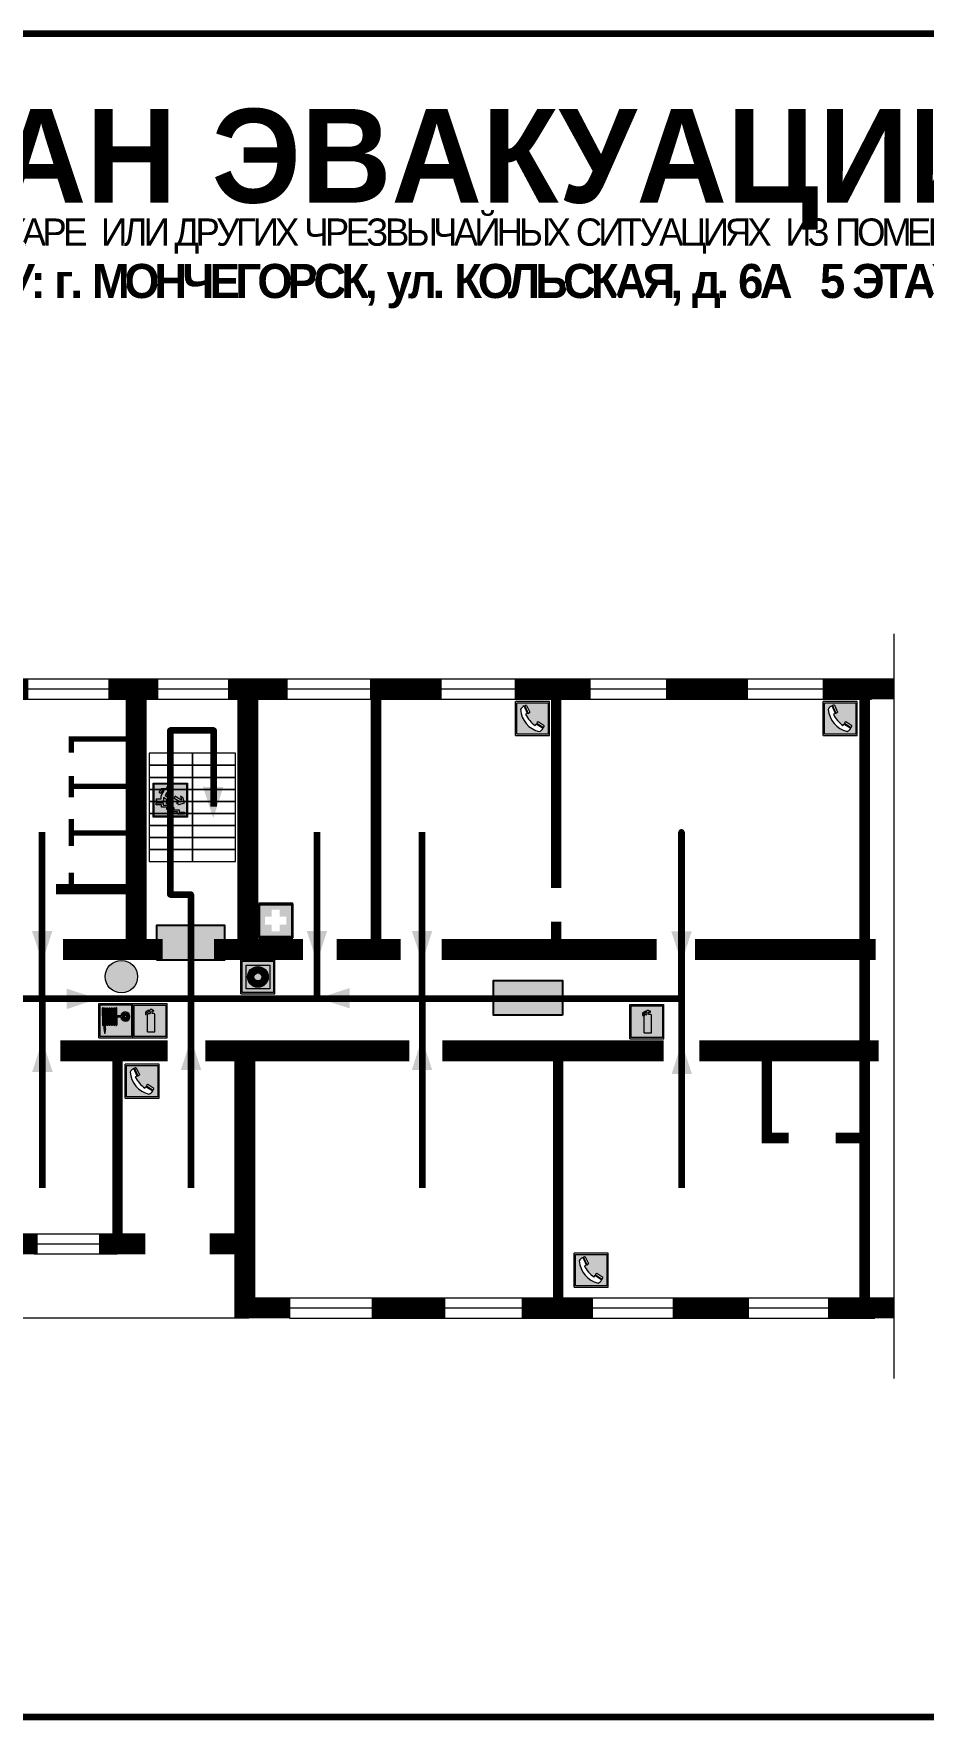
# Model space of a CAD drawing. Header units: millimetres. Extents: x 13810 to 67229, y 12374 to 21950.
# Drawn here: x 23891.6 to 24100.3, y 19872 to 20267 of the extents above; entities that cross this region are included whole.
import ezdxf

# ---------------------------------------------------------------- set-up
doc = ezdxf.new("R2010")
doc.units = ezdxf.units.MM
doc.layers.add('План_Штампы', color=7, linetype='Continuous')
doc.styles.add('обычный', font='arial.ttf')

# ---------------------------------------------------------------- blocks, each defined once
blk = doc.blocks.new('A$C7B4425F7')
at = {"true_color": 0xffffff}
blk.add_hatch(color=7, dxfattribs=at).paths.add_polyline_path([(0, 0), (-16, 0), (-16, -8), (0, -8)])
h = blk.add_hatch(color=126)
h.paths.add_polyline_path([(-0.2, -0.2), (-15.8, -0.2), (-15.8, -7.8), (-0.2, -7.8)])
h.paths.add_polyline_path([(-11.76, -2.03), (-11.76, -3.66), (-11.17, -3.66, -0.568275), (-11.17, -6.18), (-12.58, -6.18), (-12.58, -2.03)], flags=16)
h.paths.add_polyline_path([(-13.33, -4.12, -0.495768), (-13.59, -6.18), (-15.03, -6.18), (-15.03, -2.03), (-13.59, -2.03, -0.487973)], flags=16)
h.paths.add_polyline_path([(-10.25, -2.03), (-9.48, -2.03), (-9.48, -6.18), (-10.25, -6.18)], flags=16)
h.paths.add_polyline_path([(-13.84, -3.69), (-14.24, -3.69), (-14.24, -3.03), (-13.9, -3.03, -0.692621)], flags=0)
h.paths.add_polyline_path([(-9.15, -2.03), (-8.4, -2.03), (-8.04, -3.07), (-7.68, -2.03), (-6.93, -2.03), (-7.64, -4.1), (-6.93, -6.18), (-7.68, -6.18), (-8.04, -5.14), (-8.4, -6.18), (-9.15, -6.18), (-8.44, -4.1)], flags=16)
h.paths.add_polyline_path([(-11.76, -4.46), (-11.42, -4.46, -0.692621), (-11.36, -5.12), (-11.76, -5.12)], flags=0)
h.paths.add_polyline_path([(-13.9, -5.2), (-14.24, -5.2), (-14.24, -4.55), (-13.84, -4.55, -0.708038)], flags=0)
edge = h.paths.add_edge_path(flags=16)
edge.add_ellipse((-5.51, -4.08), major_axis=(0, 2.05), ratio=0.586184, start_angle=0, end_angle=360)
edge = h.paths.add_edge_path(flags=0)
edge.add_ellipse((-5.51, -4.08), major_axis=(0, 1.14), ratio=0.454828, start_angle=0, end_angle=360)
h.paths.add_polyline_path([(-4.13, -4.96, 0.377264), (-3.48, -4.52, 0.0555), (-3.16, -2.03), (-1.66, -2.03), (-1.66, -4.96), (-0.96, -4.96), (-0.96, -7.01), (-1.75, -7.01), (-1.75, -6.18), (-3.3, -6.18), (-3.3, -7.02), (-4.13, -7.02)], flags=16)
h.paths.add_polyline_path([(-2.73, -2.91), (-2.28, -2.91), (-2.28, -4.96), (-3.05, -4.96, 0.079136)], flags=0)
at = {"color": 126}
blk.add_lwpolyline([(-16, -8), (0, -8), (0, 0), (-16, 0)], close=True, dxfattribs=at)
blk = doc.blocks.new('A$C32E8229D')
at = {"true_color": 0xffffff}
blk.add_hatch(color=7, dxfattribs=at).paths.add_polyline_path([(0, 0), (0, -8), (16, -8), (16, 0)])
h = blk.add_hatch(color=126)
h.paths.add_polyline_path([(0.2, -0.2), (15.8, -0.2), (15.8, -7.8), (0.2, -7.8)])
h.paths.add_polyline_path([(13.49, -2.05), (12.08, -2.05), (11.37, -2.63, 0.162397), (11.29, -2.84), (11.29, -3.63), (10.35, -3.63), (10.35, -4.05), (11.68, -4.05), (11.68, -3.48), (12.26, -4.28), (11.29, -5.1), (11.29, -6.78), (11.85, -6.78), (11.85, -5.44), (12.8, -4.64), (12.8, -5.94), (14.46, -5.94), (14.46, -5.39), (13.45, -5.39), (13.45, -3.97), (12.46, -2.59), (13.15, -2.59), (13.69, -3.34), (14.18, -3)], flags=16)
h.paths.add_polyline_path([(10.74, -1.82, 1), (11.8, -1.82, 1)], flags=16)
h.paths.add_polyline_path([(9.39, -3.59), (5.99, -3.59), (6.56, -3.03), (5.91, -3.03), (5.1, -3.83), (5.91, -4.64), (6.56, -4.64), (5.99, -4.09), (9.39, -4.09)], flags=16)
h.paths.add_polyline_path([(4.29, -1.08), (1.72, -1.08), (1.72, -6.6), (4.29, -6.6)], flags=16)
at = {"color": 126}
blk.add_lwpolyline([(16, -8), (0, -8), (0, 0), (16, 0)], close=True, dxfattribs=at)
blk = doc.blocks.new('вниз')
at = {"lineweight": 0, "true_color": 0xffffff}
h = blk.add_hatch(color=7, dxfattribs=at)
h.dxf.hatch_style = 1
h.paths.add_polyline_path([(40994.51, -4472.22), (40986.51, -4472.22), (40986.51, -4480.22), (40994.51, -4480.22)])
h.paths.add_polyline_path([(40994.31, -4472.42), (40994.31, -4480.01), (40986.71, -4480.01), (40986.71, -4472.42)], flags=16)
h.paths.add_polyline_path([(40988.43, -4473.53), (40989.43, -4473.53), (40990.19, -4473.96), (40990.19, -4474.6), (40991, -4474.6), (40991, -4475.06), (40989.73, -4475.06), (40989.73, -4474.46), (40989.3, -4475.18), (40990.17, -4475.7), (40990.17, -4477.11), (40989.63, -4477.11), (40989.63, -4476.01), (40988.94, -4475.59), (40988.94, -4476.46), (40988.94, -4476.46), (40987.47, -4476.46), (40987.26, -4476.46), (40987.26, -4475.92), (40988.4, -4475.92), (40988.4, -4475.2), (40989.1, -4473.99), (40988.66, -4473.99), (40988.24, -4474.7), (40987.86, -4474.47), (40988.41, -4473.56)], flags=0)
h.paths.add_polyline_path([(40990.55, -4473.29, -1), (40989.69, -4473.29, -1)], flags=0)
h.paths.add_polyline_path([(40988.85, -4476.89), (40988.85, -4477.43), (40990.1, -4477.43), (40990.1, -4477.99), (40991.34, -4477.99), (40991.34, -4478.54), (40992.59, -4478.54), (40992.59, -4479.09), (40993.83, -4479.09), (40993.83, -4479.52), (40992.17, -4479.52), (40992.17, -4478.97), (40990.91, -4478.97), (40990.91, -4478.41), (40989.68, -4478.41), (40989.68, -4477.86), (40988.43, -4477.86), (40988.43, -4477.31), (40987.6, -4477.31), (40987.18, -4477.31), (40987.18, -4476.89)], flags=0)
h.paths.add_polyline_path([(40991.61, -4475.33), (40993.12, -4476.2), (40992.9, -4475.27), (40993.48, -4475.6), (40993.83, -4476.88), (40992.56, -4477.22), (40991.97, -4476.88), (40992.9, -4476.61), (40991.38, -4475.74), (40991.58, -4475.39)], flags=0)
h.paths.add_polyline_path([(40990.19, -4473.96), (40989.43, -4473.53), (40988.43, -4473.53), (40988.41, -4473.56), (40987.86, -4474.47), (40988.24, -4474.7), (40988.66, -4473.99), (40989.1, -4473.99), (40988.4, -4475.2), (40988.4, -4475.92), (40987.26, -4475.92), (40987.26, -4476.46), (40987.47, -4476.46), (40988.94, -4476.46), (40988.94, -4476.27), (40988.94, -4475.59), (40989.63, -4476.01), (40989.63, -4477.11), (40990.17, -4477.11), (40990.17, -4475.7), (40989.3, -4475.18), (40989.73, -4474.46), (40989.73, -4475.06), (40991, -4475.06), (40991, -4474.6), (40990.19, -4474.6)], flags=0)
h.paths.add_polyline_path([(40990.55, -4473.29, 1), (40989.69, -4473.29, 1)], flags=0)
h.paths.add_polyline_path([(40991.61, -4475.33), (40991.58, -4475.39), (40991.38, -4475.74), (40992.9, -4476.61), (40991.97, -4476.88), (40992.56, -4477.22), (40993.83, -4476.88), (40993.48, -4475.6), (40992.9, -4475.27), (40993.12, -4476.2)], flags=0)
h.paths.add_polyline_path([(40990.1, -4477.43), (40988.85, -4477.43), (40988.85, -4476.89), (40987.18, -4476.89), (40987.18, -4477.31), (40987.6, -4477.31), (40988.43, -4477.31), (40988.43, -4477.86), (40989.68, -4477.86), (40989.68, -4478.41), (40990.91, -4478.41), (40990.91, -4478.97), (40992.17, -4478.97), (40992.17, -4479.52), (40993.83, -4479.52), (40993.83, -4479.09), (40992.59, -4479.09), (40992.59, -4478.54), (40991.34, -4478.54), (40991.34, -4477.99), (40990.1, -4477.99)], flags=0)
at = {"lineweight": 0}
h = blk.add_hatch(color=126, dxfattribs=at)
h.dxf.hatch_style = 1
h.paths.add_polyline_path([(40994.31, -4472.42), (40986.71, -4472.42), (40986.71, -4480.01), (40994.31, -4480.01)])
h.paths.add_polyline_path([(40988.43, -4473.53), (40989.43, -4473.53), (40990.19, -4473.96), (40990.19, -4474.6), (40991, -4474.6), (40991, -4475.06), (40989.73, -4475.06), (40989.73, -4474.46), (40989.3, -4475.18), (40990.17, -4475.7), (40990.17, -4477.11), (40989.63, -4477.11), (40989.63, -4476.01), (40988.94, -4475.59), (40988.94, -4476.46), (40988.94, -4476.46), (40987.47, -4476.46), (40987.26, -4476.46), (40987.26, -4475.92), (40988.4, -4475.92), (40988.4, -4475.2), (40989.1, -4473.99), (40988.66, -4473.99), (40988.24, -4474.7), (40987.86, -4474.47), (40988.41, -4473.56)], flags=16)
h.paths.add_polyline_path([(40990.55, -4473.29, -1), (40989.69, -4473.29, -1)], flags=16)
h.paths.add_polyline_path([(40988.85, -4476.89), (40988.85, -4477.43), (40990.1, -4477.43), (40990.1, -4477.99), (40991.34, -4477.99), (40991.34, -4478.54), (40992.59, -4478.54), (40992.59, -4479.09), (40993.83, -4479.09), (40993.83, -4479.52), (40992.17, -4479.52), (40992.17, -4478.97), (40990.91, -4478.97), (40990.91, -4478.41), (40989.68, -4478.41), (40989.68, -4477.86), (40988.43, -4477.86), (40988.43, -4477.31), (40987.6, -4477.31), (40987.18, -4477.31), (40987.18, -4476.89)], flags=16)
h.paths.add_polyline_path([(40991.61, -4475.33), (40993.12, -4476.2), (40992.9, -4475.27), (40993.48, -4475.6), (40993.83, -4476.88), (40992.56, -4477.22), (40991.97, -4476.88), (40992.9, -4476.61), (40991.38, -4475.74), (40991.58, -4475.39)], flags=16)
at = {"lineweight": 0, "true_color": 0xffffff}
h = blk.add_hatch(color=7, dxfattribs=at)
h.dxf.hatch_style = 1
h.paths.add_polyline_path([(40989.73, -4474.46), (40989.73, -4475.06), (40991, -4475.06), (40991, -4474.6), (40990.19, -4474.6), (40990.19, -4473.96), (40989.43, -4473.53), (40988.43, -4473.53), (40988.41, -4473.56), (40987.86, -4474.47), (40988.24, -4474.7), (40988.66, -4473.99), (40989.1, -4473.99), (40988.4, -4475.2), (40988.4, -4475.92), (40987.26, -4475.92), (40987.26, -4476.46), (40987.47, -4476.46), (40988.94, -4476.46), (40988.94, -4475.59), (40989.63, -4476.01), (40989.63, -4477.11), (40990.17, -4477.11), (40990.17, -4475.7), (40989.3, -4475.18)])
h.paths.add_polyline_path([(40989.69, -4473.29, 1), (40990.55, -4473.29, 1)])
h.paths.add_polyline_path([(40991.61, -4475.33), (40991.58, -4475.39), (40991.38, -4475.74), (40992.9, -4476.61), (40991.97, -4476.88), (40992.56, -4477.22), (40993.83, -4476.88), (40993.48, -4475.6), (40992.9, -4475.27), (40993.12, -4476.2)])
h.paths.add_polyline_path([(40990.1, -4477.43), (40988.85, -4477.43), (40988.85, -4476.89), (40987.18, -4476.89), (40987.18, -4477.31), (40987.6, -4477.31), (40988.43, -4477.31), (40988.43, -4477.86), (40989.68, -4477.86), (40989.68, -4478.41), (40990.91, -4478.41), (40990.91, -4478.97), (40992.17, -4478.97), (40992.17, -4479.52), (40993.83, -4479.52), (40993.83, -4479.09), (40992.59, -4479.09), (40992.59, -4478.54), (40991.34, -4478.54), (40991.34, -4477.99), (40990.1, -4477.99)])
at = {"color": 126, "lineweight": 0}
for points in [[(40986.51, -4472.22), (40994.51, -4472.22), (40994.51, -4480.22), (40986.51, -4480.22)], [(40986.71, -4472.42), (40994.31, -4472.42), (40994.31, -4480.01), (40986.71, -4480.01)]]:
    blk.add_lwpolyline(points, close=True, dxfattribs=at)
for points in [[(40987.47, -4476.46), (40987.26, -4476.46), (40987.26, -4475.92), (40988.4, -4475.92), (40988.4, -4475.2), (40989.1, -4473.99), (40988.66, -4473.99), (40988.24, -4474.7), (40987.86, -4474.47), (40988.41, -4473.56), (40988.43, -4473.53), (40989.43, -4473.53), (40990.19, -4473.96), (40990.19, -4474.6), (40991, -4474.6), (40991, -4475.06), (40989.73, -4475.06), (40989.73, -4474.46), (40989.3, -4475.18), (40990.17, -4475.7), (40990.17, -4477.11), (40989.63, -4477.11), (40989.63, -4476.01), (40988.94, -4475.59), (40988.94, -4476.46)], [(40991.58, -4475.39), (40991.38, -4475.74), (40992.9, -4476.61), (40991.97, -4476.88), (40992.56, -4477.22), (40993.83, -4476.88), (40993.48, -4475.6), (40992.9, -4475.27), (40993.12, -4476.2), (40991.61, -4475.33), (40991.58, -4475.39)], [(40987.6, -4477.31), (40987.18, -4477.31), (40987.18, -4476.89), (40988.85, -4476.89), (40988.85, -4477.43), (40990.1, -4477.43), (40990.1, -4477.99), (40991.34, -4477.99), (40991.34, -4478.54), (40992.59, -4478.54), (40992.59, -4479.09), (40993.83, -4479.09), (40993.83, -4479.52), (40992.17, -4479.52), (40992.17, -4478.97), (40990.91, -4478.97), (40990.91, -4478.41), (40989.68, -4478.41), (40989.68, -4477.86), (40988.43, -4477.86), (40988.43, -4477.31), (40987.6, -4477.31)], [(40987.47, -4476.46), (40988.94, -4476.46), (40988.94, -4476.27)]]:
    blk.add_lwpolyline(points, dxfattribs=at)
blk.add_circle((40990.12, -4473.29), 0.432, dxfattribs=at)
blk = doc.blocks.new('A$C3AD82952')
at = {"true_color": 0xf5f5ff}
h = blk.add_hatch(color=7, dxfattribs=at)
h.dxf.hatch_style = 1
h.paths.add_polyline_path([(8.21, 8.73, 0.414214), (7.89, 9.05), (7.22, 9.05), (7.22, 9.92), (7.59, 9.92, 1), (7.57, 10.36), (7.22, 10.36), (7.22, 10.6), (6.43, 10.6), (6.43, 10.36), (6.01, 10.36), (4.74, 9.59), (4.74, 8.69), (4.98, 8.73), (4.98, 9.26), (6.12, 9.91), (6.43, 9.91), (6.43, 9.05), (5.76, 9.05, 0.414214), (5.44, 8.73), (5.44, 2.2), (8.21, 2.2)], flags=0)
h.paths.add_polyline_path([(12.8, 12.8), (0, 12.8), (0, 0), (12.8, 0)])
h.paths.add_polyline_path([(0.51, 12.29), (12.29, 12.29), (12.29, 0.51), (0.51, 0.51)], flags=16)
h.paths.add_polyline_path([(4.74, 9.59), (6.01, 10.36), (6.43, 10.36), (6.43, 10.6), (7.22, 10.6), (7.22, 10.36), (7.59, 10.36, -0.94586), (7.59, 9.92), (7.22, 9.92), (7.22, 9.05), (7.89, 9.05, -0.414214), (8.21, 8.73), (8.21, 2.2), (5.44, 2.2), (5.44, 8.73, -0.414214), (5.76, 9.05), (6.43, 9.05), (6.43, 9.91), (6.12, 9.91), (4.98, 9.26), (4.98, 8.73), (4.74, 8.69)], flags=0)
h = blk.add_hatch(color=242)
h.dxf.hatch_style = 1
h.paths.add_polyline_path([(12.29, 12.29), (0.51, 12.29), (0.51, 0.51), (12.29, 0.51)])
h.paths.add_polyline_path([(4.74, 8.69), (4.74, 9.59), (6.01, 10.36), (6.43, 10.36), (6.43, 10.6), (7.22, 10.6), (7.22, 10.36), (7.59, 10.36, -0.94586), (7.59, 9.92), (7.22, 9.92), (7.22, 9.05), (7.89, 9.05, -0.414214), (8.21, 8.73), (8.21, 2.2), (5.44, 2.2), (5.44, 8.73, -0.414214), (5.76, 9.05), (6.43, 9.05), (6.43, 9.91), (6.12, 9.91), (4.98, 9.26), (4.98, 8.73)], flags=16)
h = blk.add_hatch(color=7, dxfattribs=at)
h.dxf.hatch_style = 1
h.paths.add_polyline_path([(8.21, 8.73, 0.414214), (7.89, 9.05), (7.22, 9.05), (7.22, 9.92), (7.59, 9.92, 1), (7.57, 10.36), (7.22, 10.36), (7.22, 10.6), (6.43, 10.6), (6.43, 10.36), (6.01, 10.36), (4.74, 9.59), (4.74, 8.69), (4.98, 8.73), (4.98, 9.26), (6.12, 9.91), (6.43, 9.91), (6.43, 9.05), (5.76, 9.05, 0.414214), (5.44, 8.73), (5.44, 2.2), (8.21, 2.2)])
at = {"color": 242, "lineweight": 5}
for p, q in [((0, 0), (0, 12.8)), ((0, 12.8), (12.8, 12.8)), ((12.8, 0), (12.8, 12.8)), ((6.01, 10.36), (4.74, 9.59)), ((4.74, 9.59), (4.74, 8.69)), ((4.74, 8.69), (4.98, 8.73)), ((4.98, 9.26), (6.12, 9.91)), ((4.98, 8.73), (4.98, 9.26)), ((5.44, 2.2), (5.44, 8.73)), ((5.76, 9.05), (6.43, 9.05)), ((6.01, 10.36), (6.43, 10.36)), ((6.12, 9.91), (6.43, 9.91)), ((7.22, 10.6), (6.43, 10.6)), ((6.43, 10.6), (6.43, 10.36)), ((6.43, 9.91), (6.43, 9.05)), ((7.22, 10.36), (7.22, 10.6)), ((7.59, 10.36), (7.22, 10.36)), ((7.22, 9.05), (7.22, 9.92)), ((7.59, 9.92), (7.22, 9.92)), ((7.89, 9.05), (7.22, 9.05)), ((8.21, 2.2), (8.21, 8.73)), ((0, 0), (12.8, 0)), ((5.44, 2.2), (8.21, 2.2))]:
    blk.add_line(p, q, dxfattribs=at)
blk.add_lwpolyline([(0.51, 12.29), (12.29, 12.29), (12.29, 0.51), (0.51, 0.51)], close=True, dxfattribs=at)
for centre, radius, start, end in [((5.76, 8.73), 0.32, 90, 180), ((7.58, 10.14), 0.223, 273.18746, 86.81254), ((7.89, 8.73), 0.32, 0, 90)]:
    blk.add_arc(centre, radius, start, end, dxfattribs=at)
blk = doc.blocks.new('A$C37112FD5')
at = {"true_color": 0xf5f5ff}
h = blk.add_hatch(color=7, dxfattribs=at)
h.dxf.hatch_style = 1
h.paths.add_polyline_path([(12.8, -7.4), (0, -7.4), (0, -20.2), (12.8, -20.2)])
h.paths.add_polyline_path([(12.29, -7.91), (12.29, -19.69), (0.51, -19.69), (0.51, -7.91)], flags=16)
h.paths.add_polyline_path([(4.98, -9.04, -0.42597), (5.17, -9.22), (5.17, -12.25), (5.17, -15.29, -0.432244), (4.98, -15.47), (4.83, -15.47, -0.42597), (4.64, -15.29), (4.64, -12.25), (4.64, -9.22, -0.432244), (4.83, -9.04)], flags=0)
h.paths.add_polyline_path([(4.28, -9.22), (4.28, -12.25), (4.28, -15.29, -0.432244), (4.09, -15.47), (3.94, -15.47, -0.42597), (3.75, -15.29), (3.75, -12.25), (3.75, -9.22, -0.432244), (3.94, -9.04), (4.09, -9.04, -0.42597)], flags=0)
h.paths.add_polyline_path([(5.72, -9.04), (5.87, -9.04, -0.42597), (6.06, -9.22), (6.06, -12.25), (6.06, -15.29, -0.432244), (5.87, -15.47), (5.72, -15.47, -0.42597), (5.53, -15.29), (5.53, -12.25), (5.53, -9.22, -0.432244)], flags=0)
h.paths.add_polyline_path([(6.42, -8.9), (6.5, -8.9, -0.42597), (6.69, -9.08), (6.69, -12.03), (8.21, -12.03, -15.824349), (8.21, -12.47), (6.69, -12.47), (6.69, -15.42, -0.432244), (6.5, -15.6), (6.42, -15.6)], flags=0)
h.paths.add_polyline_path([(3.39, -9.22), (3.39, -12.25), (3.39, -15.29, -0.432244), (3.2, -15.47), (3.05, -15.47, -0.42597), (2.85, -15.29), (2.85, -12.25), (2.85, -9.22, -0.432244), (3.05, -9.04), (3.2, -9.04, -0.42597)], flags=0)
h.paths.add_polyline_path([(2.5, -9.22), (2.5, -16.71), (1.96, -16.71), (1.96, -9.22, -0.432244), (2.15, -9.04), (2.31, -9.04, -0.42597)], flags=0)
h.paths.add_polyline_path([(1.61, -8.9), (1.61, -15.6), (1.57, -15.6, -0.42597), (1.37, -15.42), (1.37, -12.03), (1.37, -9.09, -0.432244), (1.57, -8.9)], flags=0)
h.paths.add_polyline_path([(9.76, -10.81), (9.76, -12.03), (8.49, -12.03, -0.336371)], flags=0)
h.paths.add_polyline_path([(8.49, -12.47), (9.76, -12.47), (9.76, -13.7, -0.336371)], flags=0)
h.paths.add_polyline_path([(10.11, -10.81, -0.336371), (11.38, -12.03), (10.11, -12.03)], flags=0)
h.paths.add_polyline_path([(10.11, -12.47), (11.38, -12.47, -0.336371), (10.11, -13.7)], flags=0)
h.paths.add_polyline_path([(2.5, -16.84), (2.5, -17.05), (1.97, -17.05), (1.97, -16.84)], flags=0)
h.paths.add_polyline_path([(2.5, -17.24, -0.033778), (2.24, -18.6, -0.033778), (1.97, -17.24)], flags=0)
h = blk.add_hatch(color=242)
h.dxf.hatch_style = 1
h.paths.add_polyline_path([(12.29, -7.91), (0.51, -7.91), (0.51, -19.69), (12.29, -19.69)])
h.paths.add_polyline_path([(6.42, -15.6), (6.42, -8.9), (6.5, -8.9, -0.42597), (6.69, -9.08), (6.69, -12.03), (8.21, -12.03, -15.824349), (8.21, -12.47), (6.69, -12.47), (6.69, -15.42, -0.432244), (6.5, -15.6)], flags=16)
h.paths.add_polyline_path([(5.87, -15.47), (5.72, -15.47, -0.42597), (5.53, -15.29), (5.53, -12.25), (5.53, -9.22, -0.432244), (5.72, -9.04), (5.87, -9.04, -0.42597), (6.06, -9.22), (6.06, -12.25), (6.06, -15.29, -0.432244)], flags=16)
h.paths.add_polyline_path([(4.98, -15.47), (4.83, -15.47, -0.42597), (4.64, -15.29), (4.64, -12.25), (4.64, -9.22, -0.432244), (4.83, -9.04), (4.98, -9.04, -0.42597), (5.17, -9.22), (5.17, -12.25), (5.17, -15.29, -0.432244)], flags=16)
h.paths.add_polyline_path([(4.09, -15.47), (3.94, -15.47, -0.42597), (3.75, -15.29), (3.75, -12.25), (3.75, -9.22, -0.432244), (3.94, -9.04), (4.09, -9.04, -0.42597), (4.28, -9.22), (4.28, -12.25), (4.28, -15.29, -0.432244)], flags=16)
h.paths.add_polyline_path([(3.2, -15.47), (3.05, -15.47, -0.42597), (2.85, -15.29), (2.85, -12.25), (2.85, -9.22, -0.432244), (3.05, -9.04), (3.2, -9.04, -0.42597), (3.39, -9.22), (3.39, -12.25), (3.39, -15.29, -0.432244)], flags=16)
h.paths.add_polyline_path([(2.5, -17.05), (1.97, -17.05), (1.97, -16.84), (2.5, -16.84)], flags=16)
h.paths.add_polyline_path([(2.5, -17.24, -0.033778), (2.24, -18.6, -0.033778), (1.97, -17.24)], flags=16)
h.paths.add_polyline_path([(2.5, -16.71), (1.96, -16.71), (1.96, -9.22, -0.432244), (2.15, -9.04), (2.31, -9.04, -0.42597), (2.5, -9.22)], flags=16)
h.paths.add_polyline_path([(1.61, -15.6), (1.57, -15.6, -0.42597), (1.37, -15.42), (1.37, -12.03), (1.37, -9.09, -0.432244), (1.57, -8.9), (1.61, -8.9)], flags=16)
h.paths.add_polyline_path([(8.49, -12.47), (9.76, -12.47), (9.76, -13.7, -0.336371)], flags=0)
h.paths.add_polyline_path([(10.11, -13.7), (10.11, -12.47), (11.38, -12.47, -0.336371)], flags=0)
h.paths.add_polyline_path([(8.49, -12.03, -0.336371), (9.76, -10.81), (9.76, -12.03)], flags=0)
h.paths.add_polyline_path([(10.11, -12.03), (10.11, -10.81, -0.336371), (11.38, -12.03)], flags=0)
h = blk.add_hatch(color=7, dxfattribs=at)
h.dxf.hatch_style = 1
h.paths.add_polyline_path([(1.61, -8.9), (1.57, -8.9, 0.432244), (1.37, -9.09), (1.37, -12.03), (1.37, -15.42, 0.42597), (1.57, -15.6), (1.61, -15.6)])
h.paths.add_polyline_path([(2.5, -9.22, 0.42597), (2.31, -9.04), (2.15, -9.04, 0.432244), (1.96, -9.22), (1.96, -16.71), (2.5, -16.71)])
h.paths.add_polyline_path([(2.5, -16.84), (1.97, -16.84), (1.97, -17.05), (2.5, -17.05)])
h.paths.add_polyline_path([(2.5, -17.24), (1.97, -17.24, 0.033778), (2.24, -18.6, 0.033778)])
h.paths.add_polyline_path([(3.39, -12.25), (3.39, -9.22, 0.42597), (3.2, -9.04), (3.05, -9.04, 0.432244), (2.85, -9.22), (2.85, -12.25), (2.85, -15.29, 0.42597), (3.05, -15.47), (3.2, -15.47, 0.432244), (3.39, -15.29)])
h.paths.add_polyline_path([(4.28, -12.25), (4.28, -9.22, 0.42597), (4.09, -9.04), (3.94, -9.04, 0.432244), (3.75, -9.22), (3.75, -12.25), (3.75, -15.29, 0.42597), (3.94, -15.47), (4.09, -15.47, 0.432244), (4.28, -15.29)])
h.paths.add_polyline_path([(5.17, -12.25), (5.17, -9.22, 0.42597), (4.98, -9.04), (4.83, -9.04, 0.432244), (4.64, -9.22), (4.64, -12.25), (4.64, -15.29, 0.42597), (4.83, -15.47), (4.98, -15.47, 0.432244), (5.17, -15.29)])
h.paths.add_polyline_path([(6.06, -12.25), (6.06, -9.22, 0.42597), (5.87, -9.04), (5.72, -9.04, 0.432244), (5.53, -9.22), (5.53, -12.25), (5.53, -15.29, 0.42597), (5.72, -15.47), (5.87, -15.47, 0.432244), (6.06, -15.29)])
h.paths.add_polyline_path([(6.69, -12.47), (8.21, -12.47, 15.824349), (8.21, -12.03), (6.69, -12.03), (6.69, -9.08, 0.42597), (6.5, -8.9), (6.42, -8.9), (6.42, -15.6), (6.5, -15.6, 0.432244), (6.69, -15.42)])
h.paths.add_polyline_path([(8.49, -12.47), (9.76, -12.47), (9.76, -13.7, -0.336371)], flags=16)
h.paths.add_polyline_path([(8.49, -12.03, -0.336371), (9.76, -10.81), (9.76, -12.03)], flags=16)
h.paths.add_polyline_path([(10.11, -12.47), (11.38, -12.47, -0.336371), (10.11, -13.7)], flags=16)
h.paths.add_polyline_path([(10.11, -12.03), (10.11, -10.81, -0.336371), (11.38, -12.03)], flags=16)
h = blk.add_hatch(color=242)
h.dxf.hatch_style = 1
h.paths.add_polyline_path([(9.76, -10.81, 0.336371), (8.49, -12.03), (9.76, -12.03)])
h.paths.add_polyline_path([(10.11, -10.81), (10.11, -12.03), (11.38, -12.03, 0.336371)])
h.paths.add_polyline_path([(11.38, -12.47), (10.11, -12.47), (10.11, -13.7, 0.336371)])
h.paths.add_polyline_path([(9.76, -12.47), (8.49, -12.47, 0.336371), (9.76, -13.7)])
at = {"color": 242, "lineweight": 5}
for p, q in [((0, -20.2), (0, -7.4)), ((0, -7.4), (12.8, -7.4)), ((1.37, -12.03), (1.37, -9.08)), ((1.37, -12.03), (1.37, -15.42)), ((1.57, -8.9), (1.61, -8.9)), ((1.61, -8.9), (1.61, -15.6)), ((1.96, -16.71), (1.96, -9.22)), ((2.15, -9.04), (2.31, -9.04)), ((2.5, -16.71), (2.5, -9.22)), ((2.85, -12.25), (2.85, -9.22)), ((2.85, -12.25), (2.85, -15.29)), ((3.05, -9.04), (3.2, -9.04)), ((3.39, -12.25), (3.39, -9.22)), ((3.39, -12.25), (3.39, -15.29)), ((3.75, -12.25), (3.75, -9.22)), ((3.75, -12.25), (3.75, -15.29)), ((3.94, -9.04), (4.09, -9.04)), ((4.28, -12.25), (4.28, -9.22)), ((4.28, -12.25), (4.28, -15.29)), ((4.64, -12.25), (4.64, -9.22)), ((4.64, -12.25), (4.64, -15.29)), ((4.83, -9.04), (4.98, -9.04)), ((5.17, -12.25), (5.17, -9.22)), ((5.17, -12.25), (5.17, -15.29)), ((5.53, -12.25), (5.53, -9.22)), ((5.53, -12.25), (5.53, -15.29)), ((5.72, -9.04), (5.87, -9.04)), ((6.06, -12.25), (6.06, -9.22)), ((6.06, -12.25), (6.06, -15.29)), ((6.42, -8.9), (6.42, -15.6)), ((6.5, -8.9), (6.42, -8.9)), ((6.69, -12.03), (6.69, -9.08)), ((8.21, -12.03), (6.69, -12.03)), ((8.21, -12.47), (6.69, -12.47)), ((6.69, -12.47), (6.69, -15.42)), ((9.76, -12.03), (8.49, -12.03)), ((9.76, -12.47), (8.49, -12.47)), ((9.76, -10.81), (9.76, -12.03)), ((9.76, -12.47), (9.76, -13.7)), ((10.11, -10.81), (10.11, -12.03)), ((11.38, -12.03), (10.11, -12.03)), ((11.38, -12.47), (10.11, -12.47)), ((10.11, -12.47), (10.11, -13.7)), ((12.8, -20.2), (12.8, -7.4)), ((1.57, -15.6), (1.61, -15.6)), ((1.96, -16.71), (2.5, -16.71)), ((1.97, -16.84), (2.5, -16.84)), ((1.97, -17.05), (1.97, -16.84)), ((2.5, -17.05), (1.97, -17.05)), ((1.97, -17.24), (2.5, -17.24)), ((2.5, -16.84), (2.5, -17.05)), ((3.05, -15.47), (3.2, -15.47)), ((3.94, -15.47), (4.09, -15.47)), ((4.83, -15.47), (4.98, -15.47)), ((5.72, -15.47), (5.87, -15.47)), ((6.42, -15.6), (6.5, -15.6)), ((0, -20.2), (12.8, -20.2))]:
    blk.add_line(p, q, dxfattribs=at)
blk.add_lwpolyline([(0.51, -7.91), (12.29, -7.91), (12.29, -19.69), (0.51, -19.69)], close=True, dxfattribs=at)
for centre, radius, start, end in [((1.56, -9.09), 0.182, 87.10267, 180.60715), ((2.15, -9.22), 0.182, 87.10267, 180.60715), ((2.32, -9.22), 0.182, 359.39285, 92.89733), ((3.04, -9.22), 0.182, 87.10267, 180.60715), ((3.21, -9.22), 0.182, 359.39285, 92.89733), ((3.93, -9.22), 0.182, 87.10267, 180.60715), ((4.1, -9.22), 0.182, 359.39285, 92.89733), ((4.82, -9.22), 0.182, 87.10267, 180.60715), ((4.99, -9.22), 0.182, 359.39285, 92.89733), ((5.71, -9.22), 0.182, 87.10267, 180.60715), ((5.88, -9.22), 0.182, 359.39285, 92.89733), ((6.51, -9.09), 0.182, 359.39285, 92.89733), ((9.93, -12.25), 1.74, 187.23185, 172.76815), ((9.93, -12.25), 1.46, 96.99266, 171.35851), ((9.93, -12.25), 1.46, 188.64149, 263.00734), ((9.93, -12.25), 1.46, 8.64149, 83.00734), ((9.93, -12.25), 1.46, 276.99266, 351.35851), ((1.56, -15.42), 0.182, 179.39285, 272.89733), ((12.17, -15.98), 10.27, 187.04098, 194.7793), ((-7.7, -15.98), 10.27, 345.2207, 352.95902), ((3.04, -15.29), 0.182, 179.39285, 272.89733), ((3.21, -15.29), 0.182, 267.10267, 0.60715), ((3.93, -15.29), 0.182, 179.39285, 272.89733), ((4.1, -15.29), 0.182, 267.10267, 0.60715), ((4.82, -15.29), 0.182, 179.39285, 272.89733), ((4.99, -15.29), 0.182, 267.10267, 0.60715), ((5.71, -15.29), 0.182, 179.39285, 272.89733), ((5.88, -15.29), 0.182, 267.10267, 0.60715), ((6.51, -15.42), 0.182, 267.10267, 0.60715)]:
    blk.add_arc(centre, radius, start, end, dxfattribs=at)
blk = doc.blocks.new('A$C54414219')
at = {"true_color": 0xffffff}
h = blk.add_hatch(color=7, dxfattribs=at)
h.paths.add_polyline_path([(2.39, -9.45), (2.39, -18.3), (11.23, -18.3), (11.23, -9.45)], flags=0)
h.paths.add_polyline_path([(10.71, -13.87, -1), (2.92, -13.87, -1)], flags=0)
h.paths.add_polyline_path([(8.3, -13.87, -1), (5.33, -13.87, -1)], flags=0)
h.paths.add_polyline_path([(0.41, -7.47), (0.41, -20.27), (13.21, -20.27), (13.21, -7.47)])
h.paths.add_polyline_path([(0.92, -19.77), (12.71, -19.77), (12.71, -7.98), (0.92, -7.98)], flags=16)
h.paths.add_polyline_path([(11.23, -9.45), (11.23, -18.3), (2.39, -18.3), (2.39, -9.45)], flags=0)
at = {"lineweight": 5}
h = blk.add_hatch(color=242, dxfattribs=at)
h.paths.add_polyline_path([(12.71, -7.98), (0.92, -7.98), (0.92, -19.77), (12.71, -19.77)])
h.paths.add_polyline_path([(11.23, -18.3), (2.39, -18.3), (2.39, -9.45), (11.23, -9.45)], flags=16)
h.paths.add_polyline_path([(10.71, -13.87, -1), (2.92, -13.87, -1)], flags=0)
h.paths.add_polyline_path([(8.3, -13.87, -1), (5.33, -13.87, -1)], flags=0)
at = {"true_color": 0xffffff}
h = blk.add_hatch(color=7, dxfattribs=at)
h.paths.add_polyline_path([(2.39, -9.45), (2.39, -18.3), (11.23, -18.3), (11.23, -9.45)])
h.paths.add_polyline_path([(10.71, -13.87, -1), (2.92, -13.87, -1)], flags=16)
h.paths.add_polyline_path([(8.3, -13.87, -1), (5.33, -13.87, -1)], flags=0)
at = {"lineweight": 5}
h = blk.add_hatch(color=242, dxfattribs=at)
h.paths.add_polyline_path([(2.92, -13.87, 1), (10.71, -13.87, 1)])
h.paths.add_polyline_path([(8.3, -13.87, -1), (5.33, -13.87, -1)], flags=16)
at = {"color": 242, "lineweight": 5}
for p, q in [((0.41, -20.27), (0.41, -7.47)), ((0.41, -7.47), (13.21, -7.47)), ((0.41, -7.47), (13.21, -7.47)), ((13.21, -20.27), (13.21, -7.47)), ((0.41, -20.27), (13.21, -20.27))]:
    blk.add_line(p, q, dxfattribs=at)
for points in [[(0.92, -7.98), (12.71, -7.98), (12.71, -19.77), (0.92, -19.77)], [(2.39, -9.45), (11.23, -9.45), (11.23, -18.3), (2.39, -18.3)]]:
    blk.add_lwpolyline(points, close=True, dxfattribs=at)
for radius in [3.89, 1.49]:
    blk.add_circle((6.81, -13.87), radius, dxfattribs=at)
blk = doc.blocks.new('A$C18900ED3')
h = blk.add_hatch(color=126)
h.paths.add_polyline_path([(-0.18, -0.18), (-7.02, -0.18), (-7.02, -7.02), (-0.18, -7.02)])
h.paths.add_polyline_path([(-5.89, -4.46), (-5.89, -2.77), (-4.46, -2.77), (-4.46, -1.31), (-2.77, -1.31), (-2.77, -2.77), (-1.33, -2.77), (-1.33, -4.46), (-2.77, -4.46), (-2.77, -5.89), (-4.46, -5.89), (-4.46, -4.46)], flags=16)
at = {"color": 126}
for p, q in [((-7.2, 0), (-7.2, -7.2)), ((0, 0), (-7.2, 0)), ((0, -7.2), (0, 0)), ((-7.02, -7.02), (-7.02, -0.18)), ((-7.02, -0.18), (-0.18, -0.18)), ((-0.18, -0.18), (-0.18, -7.02)), ((-0.18, -7.02), (-7.02, -7.02)), ((-7.2, -7.2), (0, -7.2))]:
    blk.add_line(p, q, dxfattribs=at)
blk = doc.blocks.new('A$C7B8C2D5B')
at = {"lineweight": 0}
h = blk.add_hatch(color=5, dxfattribs=at)
h.dxf.hatch_style = 1
h.paths.add_polyline_path([(1.4, -3.02, 1), (-2.11, -3.02, 1)])
at = {"color": 5, "lineweight": 0}
blk.add_circle((-0.36, -3.02), 1.75, dxfattribs=at)
blk = doc.blocks.new('A$C456E1F9C')
at = {"lineweight": 5}
h = blk.add_hatch(color=242, dxfattribs=at)
h.paths.add_polyline_path([(0.51, -1.47), (0.51, -13.26), (12.29, -13.26), (12.29, -1.47)])
h.paths.add_polyline_path([(5.42, -4.95, -0.254479), (4.78, -5.4), (3.52, -2.53, -0.209735), (4.23, -2.4)], flags=16)
h.paths.add_polyline_path([(8.53, -8.6), (10.87, -10.17), (10.54, -10.76), (8.03, -9.13, -0.192251)], flags=16)
h.paths.add_polyline_path([(4.61, -5.49, 0.005518), (3.87, -5.72, 0.128647), (7.49, -10.01, 0.00809), (7.83, -9.33), (10.47, -10.97, -0.16736), (8.99, -12.25, -0.327862), (1.95, -3.95, -0.166952), (3.36, -2.62)], flags=16)
at = {"color": 242, "lineweight": 5}
for p, q in [((0, -13.77), (0, -0.97)), ((12.8, -0.97), (0, -0.97)), ((4.61, -5.49), (3.36, -2.62)), ((3.52, -2.53), (4.78, -5.4)), ((4.23, -2.4), (5.42, -4.95)), ((12.8, -13.77), (12.8, -0.97)), ((7.83, -9.33), (10.47, -10.97)), ((8.03, -9.13), (10.54, -10.76)), ((10.81, -10.12), (8.53, -8.6)), ((10.54, -10.76), (10.8, -10.3)), ((10.8, -10.3), (10.81, -10.12)), ((0, -13.77), (12.8, -13.77))]:
    blk.add_line(p, q, dxfattribs=at)
blk.add_lwpolyline([(0.51, -1.47), (12.29, -1.47), (12.29, -13.26), (0.51, -13.26)], close=True, dxfattribs=at)
for centre, radius, start, end in [((4.59, -5.34), 2.99, 114.28453, 152.19739), ((11.12, -3.31), 9.19, 183.99153, 256.60086), ((4.02, -3.27), 0.891, 76.32839, 123.70924), ((14.98, -39.1), 35.17, 107.14873, 108.41345), ((13.86, -0.94), 11.08, 205.55365, 234.87622), ((4.68, -4.59), 0.824, 276.9621, 334.07228), ((-13.31, 0.8), 23.44, 332.54871, 334.40268), ((8.94, -9.5), 0.989, 114.40924, 157.93883), ((7.87, -9.46), 3, 291.92908, 329.9329)]:
    blk.add_arc(centre, radius, start, end, dxfattribs=at)

msp = doc.modelspace()

# ---------------------------------------------------------------- linework, layer by layer
at = {"color": 2, "lineweight": 100}
msp.add_lwpolyline([(23687.54, 20266.98), (24287.54, 20266.98), (24287.54, 19871.98), (23687.54, 19871.98)], close=True, dxfattribs=at)
at = {"lineweight": 0}
for points in [[(24093.41, 20126.15), (24093.41, 19951.47)], [(23745.59, 20115.63), (24088.75, 20115.63)], [(23745.49, 20110.81), (24088.22, 20110.81)], [(23745.82, 20113.24), (24086.63, 20113.24)], [(23891.65, 19985.4), (23911.15, 19985.4)], [(23892.48, 19983.07), (23911.99, 19983.07)], [(23891.68, 19980.7), (23911.19, 19980.7)], [(23951.65, 19970.41), (24086.75, 19970.41)], [(23951.83, 19968.04), (24089.84, 19968.04)], [(23885.95, 19965.68), (23942.08, 19965.68)], [(23951.57, 19965.63), (24089, 19965.63)]]:
    msp.add_lwpolyline(points, dxfattribs=at)
at = {"lineweight": 100}
for points, const_width in [([(23873.64, 20113.24), (23890.34, 20113.24)], 4.94), ([(23909.09, 20113.24), (23920.83, 20113.24)], 4.94), ([(23915.65, 20052.13), (23915.65, 20113.24), (23915.65, 20087.62)], 4.94), ([(23937.2, 20113.24), (23951.19, 20113.24)], 4.94), ([(23941.82, 20052.13), (23941.82, 20113.24), (23941.82, 20087.62)], 4.94), ([(23970.53, 20113.24), (23987.3, 20113.24)], 4.94), ([(24004.47, 20113.24), (24022.28, 20113.24)], 4.94), ([(24039.97, 20113.24), (24059.18, 20113.24)], 4.94), ([(24076.75, 20113.24), (24093.41, 20113.24)], 4.94), ([(24063.62, 20029.11), (24063.62, 20007.87), (24068.72, 20007.87)], 2.47), ([(24079.76, 20007.87), (24087.32, 20007.87)], 2.47), ([(23884.02, 19983.07), (23892.48, 19983.07)], 4.94), ([(23906.86, 19983.07), (23917.74, 19983.07)], 4.94), ([(23941.1, 19983.07), (23932.9, 19983.07)], 4.94), ([(23951.83, 19968.04), (23941.1, 19968.04)], 4.94), ([(23988.21, 19968.04), (23970.89, 19968.04)], 4.94), ([(24022.83, 19968.04), (24006.1, 19968.04)], 4.94), ([(24059.44, 19968.04), (24041.51, 19968.04)], 4.94), ([(24093.42, 19968.04), (24077.94, 19968.04)], 4.94)]:
    msp.add_lwpolyline(points, dxfattribs=dict(at, const_width=const_width))
at = {"lineweight": 0}
for points, const_width in [([(23971.88, 20052.13), (23971.88, 20113.24)], 2.47), ([(24014.19, 20066.53), (24014.19, 20113.24)], 2.47), ([(24086.57, 19968.04), (24086.57, 20111.16)], 2.47), ([(23896.79, 20066.27), (23915.58, 20066.27)], 2.47), ([(24014.19, 20052.13), (24014.19, 20058.66)], 2.47), ([(23898.41, 20052.13), (23921.83, 20052.13)], 4.94), ([(23933.85, 20052.13), (23954.79, 20052.13)], 4.94), ([(23962.67, 20052.13), (23977.69, 20052.13)], 4.94), ([(23987.3, 20052.13), (24037.77, 20052.13)], 4.94), ([(24046.8, 20052.13), (24089.2, 20052.13)], 4.94), ([(23923.04, 20028.36), (23897.79, 20028.36)], 4.94), ([(23979.69, 20028.36), (23931.84, 20028.36)], 4.94), ([(23951.83, 19968.04), (23941.1, 19968.04), (23941.1, 20028.47)], 4.94), ([(24039.38, 20028.36), (23987.5, 20028.36)], 4.94), ([(24089.85, 20028.36), (24047.81, 20028.36)], 4.94), ([(23911.22, 19983.07), (23911.22, 20028.36)], 2.47), ([(24014.64, 19968.04), (24014.64, 20029.15)], 2.47)]:
    msp.add_lwpolyline(points, dxfattribs=dict(at, const_width=const_width))
at = {"lineweight": 0, "const_width": 1.24, "elevation": 1.24}
for points in [[(23900.42, 20098.26), (23900.42, 20101.49), (23914.6, 20101.49)], [(23900.42, 20087.83), (23900.42, 20092.83)], [(23900.42, 20090.37), (23914.94, 20090.37)], [(23900.42, 20076.37), (23900.42, 20082.73)], [(23900.42, 20079.42), (23915.19, 20079.42)], [(23900.42, 20066.53), (23900.42, 20070.18)]]:
    msp.add_lwpolyline(points, dxfattribs=at)
at = {"color": 126, "lineweight": 100, "true_color": 0x008754}
for points in [[(23933.81, 20085.69), (23933.81, 20103.48), (23923.6, 20103.48), (23923.6, 20065.04), (23928.48, 20065.04), (23928.48, 20040.65), (23928.48, 19996.23)], [(23893.58, 20040.65), (23893.58, 20079.66)], [(23958.08, 20040.65), (23958.08, 20079.66)], [(23982.74, 20040.65), (23982.74, 20079.66)], [(24043.58, 20040.65), (24043.58, 20079.66), (24043.58, 19996.23)], [(23777.84, 20040.65), (24043.58, 20040.65)], [(23893.58, 20040.65), (23893.58, 19996.23)], [(23982.74, 20040.65), (23982.74, 19996.23)]]:
    msp.add_lwpolyline(points, dxfattribs=at)
at = {"lineweight": 0}
for points in [[(23918.68, 20095.33), (23928.82, 20095.33), (23928.82, 20098.15), (23918.68, 20098.15)], [(23928.82, 20095.33), (23938.95, 20095.33), (23938.95, 20098.15), (23928.82, 20098.15)], [(23918.68, 20092.5), (23928.82, 20092.5), (23928.82, 20095.33), (23918.68, 20095.33)], [(23928.82, 20092.5), (23938.95, 20092.5), (23938.95, 20095.33), (23928.82, 20095.33)], [(23918.68, 20089.68), (23928.82, 20089.68), (23928.82, 20092.5), (23918.68, 20092.5)], [(23928.82, 20089.68), (23938.95, 20089.68), (23938.95, 20092.5), (23928.82, 20092.5)], [(23918.68, 20086.85), (23928.82, 20086.85), (23928.82, 20089.68), (23918.68, 20089.68)], [(23918.68, 20084.03), (23928.82, 20084.03), (23928.82, 20086.85), (23918.68, 20086.85)], [(23928.82, 20086.85), (23938.95, 20086.85), (23938.95, 20089.68), (23928.82, 20089.68)], [(23928.82, 20084.03), (23938.95, 20084.03), (23938.95, 20086.85), (23928.82, 20086.85)], [(23918.68, 20081.2), (23928.82, 20081.2), (23928.82, 20084.03), (23918.68, 20084.03)], [(23928.82, 20081.2), (23938.95, 20081.2), (23938.95, 20084.03), (23928.82, 20084.03)], [(23918.68, 20078.38), (23928.82, 20078.38), (23928.82, 20081.2), (23918.68, 20081.2)], [(23918.68, 20075.55), (23928.82, 20075.55), (23928.82, 20078.38), (23918.68, 20078.38)], [(23928.82, 20078.38), (23938.95, 20078.38), (23938.95, 20081.2), (23928.82, 20081.2)], [(23928.82, 20075.55), (23938.95, 20075.55), (23938.95, 20078.38), (23928.82, 20078.38)], [(23918.68, 20072.73), (23928.82, 20072.73), (23928.82, 20075.55), (23918.68, 20075.55)], [(23928.82, 20072.73), (23938.95, 20072.73), (23938.95, 20075.55), (23928.82, 20075.55)]]:
    msp.add_lwpolyline(points, close=True, dxfattribs=at)
at = {"layer": 'План_Штампы', "color": 126, "true_color": 0x008754}
for points in [[(23931.29, 20090.28), (23936.08, 20090.27), (23933.72, 20082.93)], [(23891.16, 20056.47), (23895.94, 20056.46), (23893.58, 20049.12)], [(23955.65, 20056.47), (23960.43, 20056.46), (23958.07, 20049.12)], [(23980.31, 20056.47), (23985.09, 20056.46), (23982.73, 20049.12)], [(24041.19, 20056.38), (24045.98, 20056.37), (24043.62, 20049.03)], [(23899.33, 20038.14), (23899.33, 20042.92), (23906.68, 20040.56)], [(23965.72, 20043.08), (23965.71, 20038.3), (23958.37, 20040.66)], [(23896.02, 20023.4), (23891.23, 20023.4), (23893.59, 20030.75)], [(23930.9, 20023.82), (23926.11, 20023.83), (23928.47, 20031.17)], [(23985.1, 20023.82), (23980.31, 20023.83), (23982.67, 20031.17)], [(24046.06, 20022.87), (24041.28, 20022.87), (24043.64, 20030.22)]]:
    msp.add_solid(points, dxfattribs=at)

# ---------------------------------------------------------------- block references
for name, p, xscale, yscale, zscale in [('A$C456E1F9C', (24004.6, 20110.89), 0.625, 0.625, 0.625), ('A$C456E1F9C', (24076.82, 20110.92), 0.625, 0.625, 0.625), ('A$C18900ED3', (23952.37, 20062.89), 1.111111111007631, 1.111111111007631, 1.111111111007631), ('A$C7B8C2D5B', (23912.94, 20052.32), 2.177419353276491, 2.177419353276491, 2.177419353276491), ('A$C54414219', (23939.93, 20054.35), 0.625, 0.625, 0.625), ('A$C37112FD5', (23906.86, 20044.04), 0.6249984004534781, 0.6249984004534781, 0.6249984004534781), ('A$C3AD82952', (23914.86, 20031.41), 0.625, 0.625, 0.625), ('A$C3AD82952', (24031.45, 20031.19), 0.625, 0.625, 0.625), ('A$C456E1F9C', (23913, 20025.84), 0.625, 0.625, 0.625), ('A$C456E1F9C', (24018.38, 19981.51), 0.625, 0.625, 0.625)]:
    msp.add_blockref(name, p, dxfattribs=dict(xscale=xscale, yscale=yscale, zscale=zscale))
at = {"color": 126, "true_color": 0x008754}
msp.add_blockref('вниз', (-17066.88, 24563.39), dxfattribs=at)
at = {"layer": 'План_Штампы'}
msp.add_blockref('A$C7B4425F7', (23936.39, 20057.71), dxfattribs=at)
at = {"layer": 'План_Штампы', "color": 126, "true_color": 0x008754, "xscale": 1.012510887696, "yscale": 1.012510887696, "zscale": 1.012510887696, "rotation": 359.9978653237145}
msp.add_blockref('A$C32E8229D', (23999.5, 20044.82), dxfattribs=at)

# ---------------------------------------------------------------- texts
at = {"lineweight": 0, "insert": (23840.9, 20249.33), "char_height": 22, "width": 493.8901, "attachment_point": 1, "style": 'обычный'}
msp.add_mtext('{\\fProxima Nova Rg|b1|i0|c204|p2;ПЛАН ЭВАКУАЦИИ}', dxfattribs=at)
at = {"color": 0, "lineweight": 0, "insert": (23991.3, 20223.75), "char_height": 8, "width": 449.2158, "attachment_point": 5, "style": 'обычный'}
msp.add_mtext('{\\fArial Black|b1|i0|c204|p34;\\H2x;\\T0.85;  \\fArial Narrow|b0|i0|c204|p34;\\H0.8x;\\W0.9;\\P\\fProxima Nova Rg|b0|i0|c204|p2;\\H0.5x;\\W1;\\C256;ПРИ ПОЖАРЕ  ИЛИ ДРУГИХ ЧРЕЗВЫЧАЙНЫХ СИТУАЦИЯХ  ИЗ ПОМЕЩЕНИЙ \\fProxima Nova Rg|b1|i0|c204|p2;\\H1.25x;\\PДАУ: г. МОНЧЕГОРСК, ул. КОЛЬСКАЯ, д. 6А   5 ЭТАЖ}', dxfattribs=at)

doc.saveas('drawing.dxf')
